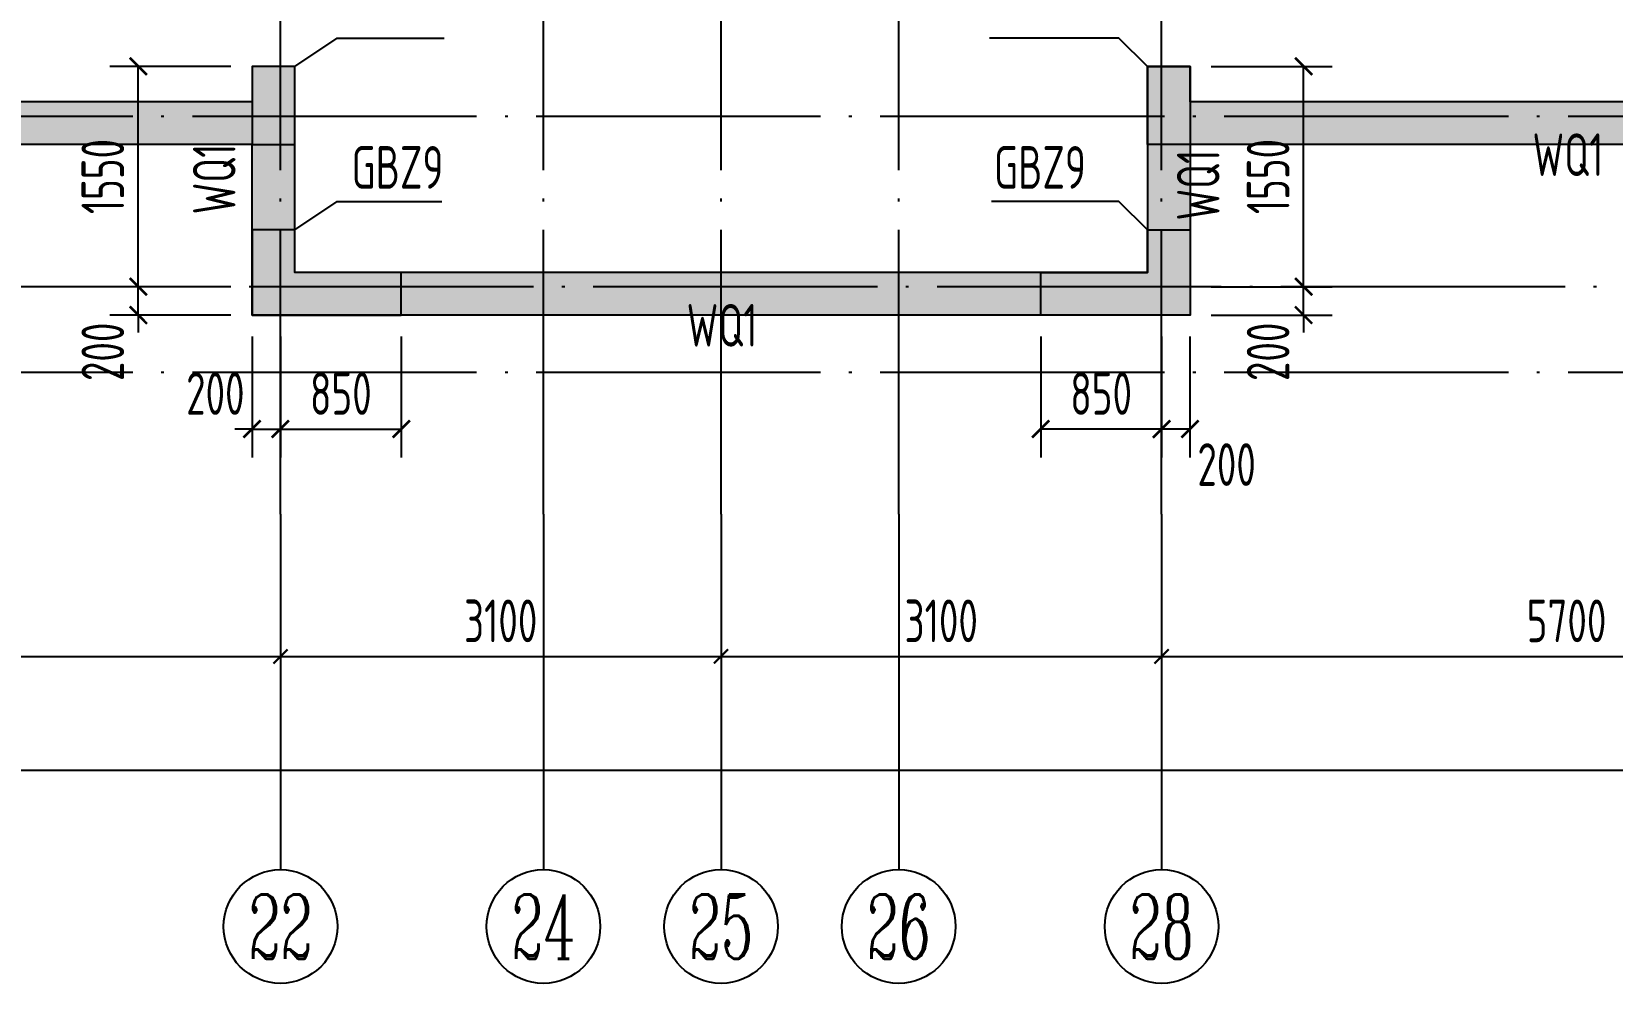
# Model space of a CAD drawing. Extents: x 826826 to 1642106, y -156213 to 399140.
# Drawn here: x 1204072 to 1215195, y 324746 to 331440 of the extents above; entities that cross this region are included whole.
import ezdxf
from ezdxf.enums import TextEntityAlignment as Align

# ---------------------------------------------------------------- set-up
doc = ezdxf.new("R2010")
doc.units = 0
doc.header["$LTSCALE"] = 1000
doc.linetypes.add('DOTE', pattern=[2.42, 2, -0.2, 0.02, -0.2])
doc.layers.get('0').update_dxf_attribs({"linetype": 'CONTINUOUS'})
doc.layers.get('DEFPOINTS').update_dxf_attribs({"linetype": 'CONTINUOUS'})
for name, color, linetype in [('A-AXIS', 1, 'CONTINUOUS'), ('A-DOTE', 10, 'DOTE'), ('AXIS_TEXT', 4, 'CONTINUOUS'), ('S-Q墙填充', 252, 'CONTINUOUS'), ('S-Q墙实线', 6, 'CONTINUOUS'), ('S-Q墙标注', 3, 'CONTINUOUS'), ('S-X详图填充', 252, 'CONTINUOUS'), ('S-X详图实线', 4, 'CONTINUOUS'), ('S-Y一般标注', 3, 'CONTINUOUS'), ('S-Z柱编号', 6, 'CONTINUOUS')]:
    doc.layers.add(name, color=color, linetype=linetype)
doc.styles.add('_TCH_AXIS', font='COMPLEX', dxfattribs={"bigfont": 'GBCBIG'})
doc.styles.add('COMPLEX', font='COMPLEX')
doc.styles.add('TSSD_DIMENSION', font='Tssdeng.shx', dxfattribs={"width": 0.7, "bigfont": 'tssdchn.shx'})
doc.styles.add('TSSD_REIN', font='tssdeng.shx', dxfattribs={"width": 0.7, "height": 300, "bigfont": 'tssdchn.shx'})
doc.styles.add('结构文字', font='zstxt.shx', dxfattribs={"width": 0.7, "bigfont": 'zshz.shx'})
doc.dimstyles.new('STRUCK', dxfattribs={"dimtxt": 400, "dimasz": 121, "dimexe": 200, "dimexo": 150, "dimgap": 115, "dimtad": 1, "dimdec": 0, "dimdsep": 46, "dimtxsty": '结构文字', "dimblk": 'ARCHTICK', "dimcen": 400, "dimclrd": 3, "dimclre": 3, "dimclrt": 7, "dimadec": 0, "dimazin": 0, "dimtfac": 1, "dimtdec": 0, "dimtix": 1, "dimtmove": 2, "dimatfit": 3, "dimldrblk": '_DIMX', "dimfxl": 0, "dimtolj": 1, "dimtzin": 0, "dimarcsym": 0})
doc.dimstyles.new('TSSD_100_100$0', dxfattribs={"dimtxt": 300, "dimasz": 80, "dimexe": 100, "dimexo": 250, "dimgap": 100, "dimtad": 1, "dimdec": 0, "dimzin": 0, "dimdsep": 46, "dimtxsty": 'TSSD_DIMENSION', "dimblk": 'ARCHTICK', "dimcen": 0, "dimdle": 100, "dimclrd": 3, "dimclre": 3, "dimclrt": 7, "dimadec": 0, "dimazin": 0, "dimtfac": 1, "dimtdec": 0, "dimtix": 1, "dimtmove": 2, "dimatfit": 3, "dimldrblk": 'ARCHTICK', "dimfxl": 0, "dimtolj": 1, "dimtzin": 0, "dimarcsym": 0})

# ---------------------------------------------------------------- blocks, each defined once
blk = doc.blocks.new('_ArchTick')
at = {"color": 0, "linetype": 'ByBlock', "const_width": 0.15}
blk.add_lwpolyline([(-0.5, -0.5), (0.5, 0.5)], dxfattribs=at)
blk = doc.blocks.new('*D79')
at = {"layer": 'DEFPOINTS', "color": 0}
for p in [(780421, 333282), (786121, 333282), (786121, 332282)]:
    blk.add_point(p, dxfattribs=at)
at = {"layer": 'S-Y一般标注', "color": 0, "lineweight": -2}
for p, q in [((780421, 333032), (780421, 332182)), ((786121, 333032), (786121, 332182)), ((780321, 332282), (786221, 332282))]:
    blk.add_line(p, q, dxfattribs=at)
at = {"layer": 'S-Y一般标注', "color": 0, "lineweight": -2, "xscale": 100, "yscale": 100, "zscale": 100, "rotation": 180}
blk.add_blockref('_ArchTick', (780421, 332282), dxfattribs=at)
at = {"layer": 'S-Y一般标注', "color": 0, "lineweight": -2, "xscale": 100, "yscale": 100, "zscale": 100}
blk.add_blockref('_ArchTick', (786121, 332282), dxfattribs=at)
at = {"layer": 'S-Y一般标注', "color": 7, "insert": (783271, 332532), "char_height": 300, "attachment_point": 5, "style": 'TSSD_DIMENSION'}
blk.add_mtext('\\A1;5700', dxfattribs=at)
blk = doc.blocks.new('*D80')
at = {"layer": 'DEFPOINTS', "color": 0}
for p in [(777321, 333282), (780421, 333282), (780421, 332282)]:
    blk.add_point(p, dxfattribs=at)
at = {"layer": 'S-Y一般标注', "color": 0, "lineweight": -2}
for p, q in [((777321, 333032), (777321, 332182)), ((780421, 333032), (780421, 332182)), ((777221, 332282), (780521, 332282))]:
    blk.add_line(p, q, dxfattribs=at)
at = {"layer": 'S-Y一般标注', "color": 0, "lineweight": -2, "xscale": 100, "yscale": 100, "zscale": 100, "rotation": 180}
blk.add_blockref('_ArchTick', (777321, 332282), dxfattribs=at)
at = {"layer": 'S-Y一般标注', "color": 0, "lineweight": -2, "xscale": 100, "yscale": 100, "zscale": 100}
blk.add_blockref('_ArchTick', (780421, 332282), dxfattribs=at)
at = {"layer": 'S-Y一般标注', "color": 7, "insert": (778871, 332532), "char_height": 300, "attachment_point": 5, "style": 'TSSD_DIMENSION'}
blk.add_mtext('\\A1;3100', dxfattribs=at)
blk = doc.blocks.new('*D81')
at = {"layer": 'DEFPOINTS', "color": 0}
for p in [(774221, 333282), (777321, 333282), (777321, 332282)]:
    blk.add_point(p, dxfattribs=at)
at = {"layer": 'S-Y一般标注', "color": 0, "lineweight": -2}
for p, q in [((774221, 333032), (774221, 332182)), ((777321, 333032), (777321, 332182)), ((774121, 332282), (777421, 332282))]:
    blk.add_line(p, q, dxfattribs=at)
at = {"layer": 'S-Y一般标注', "color": 0, "lineweight": -2, "xscale": 100, "yscale": 100, "zscale": 100, "rotation": 180}
blk.add_blockref('_ArchTick', (774221, 332282), dxfattribs=at)
at = {"layer": 'S-Y一般标注', "color": 0, "lineweight": -2, "xscale": 100, "yscale": 100, "zscale": 100}
blk.add_blockref('_ArchTick', (777321, 332282), dxfattribs=at)
at = {"layer": 'S-Y一般标注', "color": 7, "insert": (775771, 332532), "char_height": 300, "attachment_point": 5, "style": 'TSSD_DIMENSION'}
blk.add_mtext('\\A1;3100', dxfattribs=at)
blk = doc.blocks.new('*D82')
at = {"layer": 'DEFPOINTS', "color": 0}
for p in [(768521, 333282), (774221, 333282), (774221, 332282)]:
    blk.add_point(p, dxfattribs=at)
at = {"layer": 'S-Y一般标注', "color": 0, "lineweight": -2}
for p, q in [((768521, 333032), (768521, 332182)), ((774221, 333032), (774221, 332182)), ((768421, 332282), (774321, 332282))]:
    blk.add_line(p, q, dxfattribs=at)
at = {"layer": 'S-Y一般标注', "color": 0, "lineweight": -2, "xscale": 100, "yscale": 100, "zscale": 100, "rotation": 180}
blk.add_blockref('_ArchTick', (768521, 332282), dxfattribs=at)
at = {"layer": 'S-Y一般标注', "color": 0, "lineweight": -2, "xscale": 100, "yscale": 100, "zscale": 100}
blk.add_blockref('_ArchTick', (774221, 332282), dxfattribs=at)
at = {"layer": 'S-Y一般标注', "color": 7, "insert": (771371, 332532), "char_height": 300, "attachment_point": 5, "style": 'TSSD_DIMENSION'}
blk.add_mtext('\\A1;5700', dxfattribs=at)
blk = doc.blocks.new('*D66')
at = {"layer": 'DEFPOINTS', "color": 0}
for p in [(740721, 333282), (789521, 333282), (789521, 331482)]:
    blk.add_point(p, dxfattribs=at)
at = {"layer": 'S-Y一般标注', "color": 0, "lineweight": -2}
for p, q in [((740721, 333032), (740721, 331382)), ((789521, 333032), (789521, 331382)), ((740621, 331482), (789621, 331482))]:
    blk.add_line(p, q, dxfattribs=at)
at = {"layer": 'S-Y一般标注', "color": 0, "lineweight": -2, "xscale": 100, "yscale": 100, "zscale": 100, "rotation": 180}
blk.add_blockref('_ArchTick', (740721, 331482), dxfattribs=at)
at = {"layer": 'S-Y一般标注', "color": 0, "lineweight": -2, "xscale": 100, "yscale": 100, "zscale": 100}
blk.add_blockref('_ArchTick', (789521, 331482), dxfattribs=at)
at = {"layer": 'S-Y一般标注', "color": 7, "insert": (765121, 331732), "char_height": 300, "attachment_point": 5, "style": 'TSSD_DIMENSION'}
blk.add_mtext('\\A1;48800', dxfattribs=at)
blk = doc.blocks.new('_AXISO')
blk.add_circle((0, 0), 0.5)
at = {"layer": 'AXIS_TEXT', "style": 'COMPLEX', "width": 1.041667}
blk.add_attdef('A', text='', height=0.56, dxfattribs=at).set_placement((-0.25, -0.28), (0.25, -0.28), align=Align.FIT)
blk = doc.blocks.new('*D204')
at = {"layer": 'DEFPOINTS', "color": 0}
for p in [(1212223, 329646), (1213023, 329646), (1212223, 329446)]:
    blk.add_point(p, dxfattribs=at)
at = {"layer": 'S-Q墙标注', "color": 3, "lineweight": -2}
for p, q in [((1213023, 329646), (1213023, 329767)), ((1212373, 329646), (1213223, 329646)), ((1213023, 329446), (1213023, 329646)), ((1212373, 329446), (1213223, 329446)), ((1213023, 329446), (1213023, 329325))]:
    blk.add_line(p, q, dxfattribs=at)
at = {"layer": 'S-Q墙标注', "color": 3, "lineweight": -2, "xscale": 121, "yscale": 121, "zscale": 121}
for p, rotation in [((1213023, 329646), 270), ((1213023, 329446), 90)]:
    blk.add_blockref('_ArchTick', p, dxfattribs=dict(at, rotation=rotation))
at = {"layer": 'S-Q墙标注', "color": 7, "insert": (1212773, 329188), "char_height": 300, "attachment_point": 5, "rotation": 90, "style": 'TSSD_REIN'}
blk.add_mtext('\\A1;200', dxfattribs=at)
blk = doc.blocks.new('_DIMX')
blk.add_line((-150, 0), (150, 0))
at = {"const_width": 50}
blk.add_lwpolyline([(-70, -70), (70, 70)], dxfattribs=at)
blk = doc.blocks.new('*D205')
at = {"layer": 'DEFPOINTS', "color": 0}
for p in [(1212223, 331196), (1213023, 331196), (1212223, 329646)]:
    blk.add_point(p, dxfattribs=at)
at = {"layer": 'S-Q墙标注', "color": 3, "lineweight": -2}
for p, q in [((1212373, 331196), (1213223, 331196)), ((1213023, 329646), (1213023, 331196)), ((1212373, 329646), (1213223, 329646))]:
    blk.add_line(p, q, dxfattribs=at)
at = {"layer": 'S-Q墙标注', "color": 3, "lineweight": -2, "xscale": 121, "yscale": 121, "zscale": 121}
for p, rotation in [((1213023, 331196), 90), ((1213023, 329646), 270)]:
    blk.add_blockref('_ArchTick', p, dxfattribs=dict(at, rotation=rotation))
at = {"layer": 'S-Q墙标注', "color": 7, "insert": (1212773, 330421), "char_height": 300, "attachment_point": 5, "rotation": 90, "style": 'TSSD_REIN'}
blk.add_mtext('\\A1;1550', dxfattribs=at)
blk = doc.blocks.new('*D206')
at = {"layer": 'DEFPOINTS', "color": 0}
for p in [(1212023, 329445), (1212223, 329445), (1212023, 328645)]:
    blk.add_point(p, dxfattribs=at)
at = {"layer": 'S-Q墙标注', "color": 3, "lineweight": -2}
for p, q in [((1212023, 329295), (1212023, 328445)), ((1212223, 329295), (1212223, 328445)), ((1212223, 328645), (1212023, 328645))]:
    blk.add_line(p, q, dxfattribs=at)
at = {"layer": 'S-Q墙标注', "color": 3, "lineweight": -2, "xscale": 121, "yscale": 121, "zscale": 121, "rotation": 180}
blk.add_blockref('_ArchTick', (1212023, 328645), dxfattribs=at)
at = {"layer": 'S-Q墙标注', "color": 3, "lineweight": -2, "xscale": 121, "yscale": 121, "zscale": 121}
blk.add_blockref('_ArchTick', (1212223, 328645), dxfattribs=at)
at = {"layer": 'S-Q墙标注', "color": 7, "insert": (1212481, 328395), "char_height": 300, "attachment_point": 5, "style": 'TSSD_REIN'}
blk.add_mtext('\\A1;200', dxfattribs=at)
blk = doc.blocks.new('*D207')
at = {"layer": 'DEFPOINTS', "color": 0}
for p in [(1211173, 329445), (1212023, 329445), (1211173, 328645)]:
    blk.add_point(p, dxfattribs=at)
at = {"layer": 'S-Q墙标注', "color": 3, "lineweight": -2}
for p, q in [((1211173, 329295), (1211173, 328445)), ((1212023, 329295), (1212023, 328445)), ((1212023, 328645), (1211173, 328645))]:
    blk.add_line(p, q, dxfattribs=at)
at = {"layer": 'S-Q墙标注', "color": 3, "lineweight": -2, "xscale": 121, "yscale": 121, "zscale": 121, "rotation": 180}
blk.add_blockref('_ArchTick', (1211173, 328645), dxfattribs=at)
at = {"layer": 'S-Q墙标注', "color": 3, "lineweight": -2, "xscale": 121, "yscale": 121, "zscale": 121}
blk.add_blockref('_ArchTick', (1212023, 328645), dxfattribs=at)
at = {"layer": 'S-Q墙标注', "color": 7, "insert": (1211598, 328895), "char_height": 300, "attachment_point": 5, "style": 'TSSD_REIN'}
blk.add_mtext('\\A1;850', dxfattribs=at)
blk = doc.blocks.new('*D208')
at = {"layer": 'DEFPOINTS', "color": 0}
for p in [(1204823, 329646), (1205623, 329646), (1205623, 329446)]:
    blk.add_point(p, dxfattribs=at)
at = {"layer": 'S-Q墙标注', "color": 3, "lineweight": -2}
for p, q in [((1204823, 329646), (1204823, 329767)), ((1205473, 329646), (1204623, 329646)), ((1204823, 329446), (1204823, 329646)), ((1205473, 329446), (1204623, 329446)), ((1204823, 329446), (1204823, 329325))]:
    blk.add_line(p, q, dxfattribs=at)
at = {"layer": 'S-Q墙标注', "color": 3, "lineweight": -2, "xscale": 121, "yscale": 121, "zscale": 121}
for p, rotation in [((1204823, 329646), 270), ((1204823, 329446), 90)]:
    blk.add_blockref('_ArchTick', p, dxfattribs=dict(at, rotation=rotation))
at = {"layer": 'S-Q墙标注', "color": 7, "insert": (1204573, 329188), "char_height": 300, "attachment_point": 5, "rotation": 90, "style": 'TSSD_REIN'}
blk.add_mtext('\\A1;200', dxfattribs=at)
blk = doc.blocks.new('*D209')
at = {"layer": 'DEFPOINTS', "color": 0}
for p in [(1204823, 331196), (1205623, 331196), (1205623, 329646)]:
    blk.add_point(p, dxfattribs=at)
at = {"layer": 'S-Q墙标注', "color": 3, "lineweight": -2}
for p, q in [((1205473, 331196), (1204623, 331196)), ((1204823, 329646), (1204823, 331196)), ((1205473, 329646), (1204623, 329646))]:
    blk.add_line(p, q, dxfattribs=at)
at = {"layer": 'S-Q墙标注', "color": 3, "lineweight": -2, "xscale": 121, "yscale": 121, "zscale": 121}
for p, rotation in [((1204823, 331196), 90), ((1204823, 329646), 270)]:
    blk.add_blockref('_ArchTick', p, dxfattribs=dict(at, rotation=rotation))
at = {"layer": 'S-Q墙标注', "color": 7, "insert": (1204573, 330421), "char_height": 300, "attachment_point": 5, "rotation": 90, "style": 'TSSD_REIN'}
blk.add_mtext('\\A1;1550', dxfattribs=at)
blk = doc.blocks.new('*D210')
at = {"layer": 'DEFPOINTS', "color": 0}
for p in [(1205623, 329446), (1205823, 329446), (1205823, 328645)]:
    blk.add_point(p, dxfattribs=at)
at = {"layer": 'S-Q墙标注', "color": 3, "lineweight": -2}
for p, q in [((1205623, 329296), (1205623, 328445)), ((1205823, 329296), (1205823, 328445)), ((1205623, 328645), (1205502, 328645)), ((1205623, 328645), (1205823, 328645)), ((1205823, 328645), (1205944, 328645))]:
    blk.add_line(p, q, dxfattribs=at)
at = {"layer": 'S-Q墙标注', "color": 3, "lineweight": -2, "xscale": 121, "yscale": 121, "zscale": 121}
blk.add_blockref('_ArchTick', (1205623, 328645), dxfattribs=at)
at = {"layer": 'S-Q墙标注', "color": 3, "lineweight": -2, "xscale": 121, "yscale": 121, "zscale": 121, "rotation": 180}
blk.add_blockref('_ArchTick', (1205823, 328645), dxfattribs=at)
at = {"layer": 'S-Q墙标注', "color": 7, "insert": (1205365, 328895), "char_height": 300, "attachment_point": 5, "style": 'TSSD_REIN'}
blk.add_mtext('\\A1;200', dxfattribs=at)
blk = doc.blocks.new('*D211')
at = {"layer": 'DEFPOINTS', "color": 0}
for p in [(1205823, 329446), (1206673, 329445), (1206673, 328645)]:
    blk.add_point(p, dxfattribs=at)
at = {"layer": 'S-Q墙标注', "color": 3, "lineweight": -2}
for p, q in [((1205823, 329296), (1205823, 328445)), ((1206673, 329295), (1206673, 328445)), ((1205823, 328645), (1206673, 328645))]:
    blk.add_line(p, q, dxfattribs=at)
at = {"layer": 'S-Q墙标注', "color": 3, "lineweight": -2, "xscale": 121, "yscale": 121, "zscale": 121, "rotation": 180}
blk.add_blockref('_ArchTick', (1205823, 328645), dxfattribs=at)
at = {"layer": 'S-Q墙标注', "color": 3, "lineweight": -2, "xscale": 121, "yscale": 121, "zscale": 121}
blk.add_blockref('_ArchTick', (1206673, 328645), dxfattribs=at)
at = {"layer": 'S-Q墙标注', "color": 7, "insert": (1206248, 328895), "char_height": 300, "attachment_point": 5, "style": 'TSSD_REIN'}
blk.add_mtext('\\A1;850', dxfattribs=at)
blk = doc.blocks.new('20210801.08473688')
at = {"layer": 'A-AXIS'}
for p, q in [((37800, 3300), (37800, 800)), ((39650, 3300), (39650, 800)), ((40900, 3300), (40900, 800)), ((42150, 3300), (42150, 800)), ((44000, 3300), (44000, 800))]:
    blk.add_line(p, q, dxfattribs=at)
at = {"layer": 'A-DOTE'}
for p, q in [((37800, 3300), (37800, 19800)), ((44000, 3300), (44000, 19800)), ((39650, 3300), (39650, 10200)), ((42150, 3300), (42150, 10200)), ((40900, 3300), (40900, 8100)), ((3300, 6100), (54100, 6100)), ((54100, 4900), (3300, 4900)), ((3300, 4300), (54100, 4300))]:
    blk.add_line(p, q, dxfattribs=at)
at = {"layer": 'A-AXIS'}
ref = blk.add_blockref('_AXISO', (37800, 400), dxfattribs=dict(at, xscale=800, yscale=800, zscale=800))
ref.add_attrib('A', '22', dxfattribs={"layer": 'AXIS_TEXT', "height": 452.55, "style": '_TCH_AXIS', "width": 0.617647}).set_placement((37573.7, 173.7), (38026.3, 173.7), align=Align.FIT)
ref = blk.add_blockref('_AXISO', (39650, 400), dxfattribs=dict(at, xscale=800, yscale=800, zscale=800))
ref.add_attrib('A', '24', dxfattribs={"layer": 'AXIS_TEXT', "height": 452.55, "style": '_TCH_AXIS', "width": 0.583333}).set_placement((39423.7, 173.7), (39876.3, 173.7), align=Align.FIT)
ref = blk.add_blockref('_AXISO', (40900, 400), dxfattribs=dict(at, xscale=800, yscale=800, zscale=800))
ref.add_attrib('A', '25', dxfattribs={"layer": 'AXIS_TEXT', "height": 452.55, "style": '_TCH_AXIS', "width": 0.617647}).set_placement((40673.7, 173.7), (41126.3, 173.7), align=Align.FIT)
ref = blk.add_blockref('_AXISO', (42150, 400), dxfattribs=dict(at, xscale=800, yscale=800, zscale=800))
ref.add_attrib('A', '26', dxfattribs={"layer": 'AXIS_TEXT', "height": 452.55, "style": '_TCH_AXIS', "width": 0.617647}).set_placement((41923.7, 173.7), (42376.3, 173.7), align=Align.FIT)
ref = blk.add_blockref('_AXISO', (44000, 400), dxfattribs=dict(at, xscale=800, yscale=800, zscale=800))
ref.add_attrib('A', '28', dxfattribs={"layer": 'AXIS_TEXT', "height": 452.55, "style": '_TCH_AXIS', "width": 0.617647}).set_placement((43773.7, 173.7), (44226.3, 173.7), align=Align.FIT)
at = {"layer": 'S-Y一般标注'}
for p1, p2, distance, picture, middle in [((4300, 3300), (53100, 3300), -1800, '*D66', (28700, 1750)), ((32100, 3300), (37800, 3300), -1000, '*D82', (34950, 2550)), ((37800, 3300), (40900, 3300), -1000, '*D81', (39350, 2550)), ((40900, 3300), (44000, 3300), -1000, '*D80', (42450, 2550)), ((44000, 3300), (49700, 3300), -1000, '*D79', (46850, 2550))]:
    dim = blk.add_aligned_dim(p1=p1, p2=p2, distance=distance, dimstyle='TSSD_100_100$0', override={"dimasz": 100, "dimclrd": 0, "dimclre": 0}, dxfattribs=at)
    dim.commit()
    dim.dimension.update_dxf_attribs({"geometry": picture, "text_midpoint": middle, "insert": (-736421.3, -329982)})

msp = doc.modelspace()

# ---------------------------------------------------------------- hatches: boundary and pattern name
at = {"layer": 'S-Q墙填充'}
h = msp.add_hatch(dxfattribs=at)
h.set_pattern_fill('ARMORED', color=252, scale=50, style=0)
h.set_pattern_definition([(50, (-11199.1, -428327.93), (358.63009, -31.37607), [37.5, -412.5]), (355, (-11199.1, -428327.93), (-69.37567, 376.09607), [30, -330]), (100.4514, (-11169.2, -428330.54), (289.25469, 344.71977), [31.870095, -350.57106]), (46.1842, (-11199.1, -428227.93), (533.62052, -82.75951), [56.25, -618.75]), (96.6356, (-11154.6, -428234.8), (467.33135, 487.05894), [47.80514, -525.8565]), (351.1842, (-11199.1, -428227.93), (467.33097, 487.0593), [45, -495]), (21, (-11149.1, -428252.93), (298.453526, -201.309445), [37.5, -412.5]), (326, (-11149.1, -428252.93), (121.65767, 362.57502), [30, -330]), (71.4514, (-11124.22, -428269.7), (420.111314, 161.26525), [31.870095, -350.57106]), (37.5, (-11199.09, -428327.93), (6.079928, 166.446927), [0, -326, 0, -335, 0, -331.25]), (7.5, (-11199.09, -428327.93), (131.534769, 197.205856), [0, -191, 0, -318.5, 0, -126.25]), (327.5, (-11310.59, -428327.93), (266.911218, -11.277436), [0, -125, 0, -390, 0, -517.5]), (317.5, (-11360.6, -428327.93), (291.593085, 50.05249), [0, -162.5, 0, -259, 0, -367.5]), (45, (-11199.1, -428327.93), (-176.776695, 176.776695), [])])
h.paths.add_polyline_path([(1221323.38, 338145.54), (1211823.38, 338145.54), (1211823.38, 337045.53), (1210523.49, 337045.53), (1210523.49, 338995.54), (1211222.03, 338995.54), (1211222.03, 339195.54), (1210523.49, 339195.54), (1210523.49, 339395.54), (1207322.03, 339395.54), (1207322.03, 339195.54), (1206622.03, 339195.54), (1206622.03, 338995.54), (1207322.03, 338995.54), (1207322.03, 337045.53), (1206023.37, 337045.53), (1206023.37, 338145.54), (1187423.38, 338145.54), (1187423.38, 337045.53), (1186123.38, 337045.53), (1186123.38, 338995.54), (1186823.38, 338995.54), (1186823.38, 339195.54), (1186123.38, 339195.54), (1186123.38, 339395.54), (1182921.92, 339395.54), (1182921.92, 339195.54), (1182223.38, 339195.54), (1182223.38, 338995.54), (1182921.92, 338995.54), (1182921.92, 337045.53), (1181623.38, 337045.53), (1181623.38, 338145.54), (1172123.38, 338145.54), (1172123.38, 330645.54), (1175823.38, 330645.54), (1181223.38, 330645.54), (1181223.38, 329445.54), (1187823.38, 329445.54), (1187823.38, 330645.54), (1200223.38, 330645.54), (1205623.38, 330645.54), (1205623.38, 329445.54), (1212223.38, 329445.54), (1212223.38, 330645.54), (1221323.38, 330645.54)])
h.paths.add_polyline_path([(1172423.38, 335145.54), (1173123.38, 335145.54), (1173123.38, 335345.54), (1172423.38, 335345.54), (1172423.38, 337845.54), (1174023.38, 337845.54), (1174023.38, 337195.54), (1174223.38, 337195.54), (1174223.38, 337845.54), (1177023.38, 337845.54), (1177023.38, 335145.54), (1177223.38, 335145.54), (1177223.38, 337845.54), (1181323.38, 337845.54), (1181323.38, 336395.54), (1181623.38, 336395.54), (1181623.38, 336745.53), (1183221.92, 336745.53), (1183221.92, 339095.54), (1185823.38, 339095.54), (1185823.38, 336745.53), (1187423.38, 336745.53), (1187423.38, 336395.54), (1187723.38, 336395.54), (1187723.38, 337845.54), (1191823.38, 337845.54), (1191823.38, 335145.54), (1192023.38, 335145.54), (1192023.38, 337845.54), (1194823.33, 337845.54), (1194821.98, 335145.54), (1195021.98, 335145.54), (1195023.33, 337845.54), (1198423.38, 337845.54), (1198423.38, 335145.54), (1198623.38, 335145.54), (1198623.38, 337845.54), (1201423.38, 337845.54), (1201423.38, 335145.54), (1201623.38, 335145.54), (1201623.38, 337845.54), (1205723.37, 337845.54), (1205723.37, 336495.54), (1206023.37, 336495.54), (1206023.37, 336745.54), (1207622.03, 336745.54), (1207622.03, 339095.54), (1210223.49, 339095.54), (1210223.49, 336745.53), (1211823.38, 336745.53), (1211823.38, 336395.54), (1212123.38, 336395.54), (1212123.38, 337845.54), (1216223.38, 337845.53), (1216223.38, 335145.54), (1216423.38, 335145.54), (1216423.38, 337845.53), (1219223.38, 337845.53), (1219223.38, 337195.61), (1219423.38, 337195.61), (1219423.38, 337845.53), (1221023.38, 337845.53), (1221023.38, 335345.54), (1220323.38, 335345.54), (1220323.38, 335145.54), (1221023.38, 335145.54), (1221023.38, 330945.54), (1217823.38, 330945.54), (1217823.38, 332395.54), (1217623.38, 332395.54), (1217623.38, 330945.54), (1212223.38, 330945.54), (1212223.38, 331195.54), (1211923.38, 331195.54), (1211923.38, 329745.54), (1205923.38, 329745.54), (1205923.38, 331195.54), (1205623.38, 331195.54), (1205623.38, 330945.54), (1200223.38, 330945.54), (1200223.38, 332395.54), (1200023.38, 332395.54), (1200023.38, 330945.54), (1193423.38, 330945.54), (1193423.38, 332395.54), (1193223.38, 332395.54), (1193223.38, 330945.54), (1187823.38, 330945.54), (1187823.38, 331195.54), (1187523.38, 331195.54), (1187523.38, 329745.54), (1181523.38, 329745.54), (1181523.38, 331195.54), (1181223.38, 331195.54), (1181223.38, 330945.54), (1175823.38, 330945.54), (1175823.38, 332395.54), (1175623.38, 332395.54), (1175623.38, 330945.54), (1172423.38, 330945.54)], flags=16)
h.paths.add_polyline_path([(1182723.31, 334845.51), (1182723.31, 335045.53), (1183373.37, 335045.53), (1183373.37, 335045.51), (1183373.37, 332945.54), (1183573.37, 332945.54), (1183573.37, 332745.51), (1183173.37, 332745.51), (1183173.37, 334845.51)], flags=0)
h.paths.add_polyline_path([(1185473.37, 332945.54), (1185673.37, 332945.54), (1185673.37, 335045.53), (1186323.39, 335045.53), (1186323.39, 334845.51), (1185873.37, 334845.51), (1185873.37, 332745.51), (1185473.37, 332745.51)], flags=0)
h.paths.add_polyline_path([(1207123.33, 334845.51), (1207123.33, 335045.53), (1207773.39, 335045.53), (1207773.39, 332945.54), (1207973.39, 332945.54), (1207973.39, 332945.51), (1207973.39, 332745.51), (1207573.39, 332745.51), (1207573.39, 332745.54), (1207573.39, 334845.51)], flags=0)
h.paths.add_polyline_path([(1209873.38, 332945.54), (1210073.38, 332945.54), (1210073.38, 335045.53), (1210723.37, 335045.53), (1210723.37, 334845.51), (1210273.39, 334845.51), (1210273.39, 332745.51), (1209873.38, 332745.51)], flags=0)
at = {"layer": 'S-X详图填充'}
h = msp.add_hatch(color=256, dxfattribs=at)
h.dxf.hatch_style = 1
h.paths.add_polyline_path([(1205623.36, 330645.21), (1205923.35, 330645.21), (1205923.35, 331195.36), (1205623.36, 331195.36)])
h = msp.add_hatch(color=256, dxfattribs=at)
h.dxf.hatch_style = 1
h.paths.add_polyline_path([(1212223.39, 330645.21), (1211923.4, 330645.21), (1211923.4, 331195.36), (1212223.39, 331195.36)])
h = msp.add_hatch(color=256, dxfattribs=at)
h.dxf.hatch_style = 1
h.paths.add_polyline_path([(1205923.38, 330045.55), (1205623.36, 330045.56), (1205623.36, 329445.54), (1206673.38, 329445.54), (1206673.38, 329745.55), (1205923.38, 329745.55)])
h = msp.add_hatch(color=256, dxfattribs=at)
h.dxf.hatch_style = 1
h.paths.add_polyline_path([(1211923.4, 330045.55), (1212223.39, 330045.56), (1212223.39, 329445.54), (1211173.37, 329445.54), (1211173.37, 329745.55), (1211923.4, 329745.55)])

# ---------------------------------------------------------------- linework, layer by layer
at = {"layer": 'S-Q墙实线'}
for points in [[(1187423.38, 338145.54), (1206023.37, 338145.54), (1206023.37, 337045.53), (1207322.03, 337045.53), (1207322.03, 338995.54), (1206622.03, 338995.54), (1206622.03, 339195.54), (1207322.03, 339195.54), (1207322.03, 339395.54), (1210523.49, 339395.54), (1210523.49, 339195.54), (1211222.03, 339195.54), (1211222.03, 338995.54), (1210523.49, 338995.54), (1210523.49, 337045.53), (1211823.38, 337045.53), (1211823.38, 338145.54), (1221323.38, 338145.54), (1221323.38, 330645.54), (1212223.38, 330645.54), (1212223.38, 329445.54), (1205623.38, 329445.54), (1205623.38, 330645.54), (1200223.38, 330645.54)], [(1217623.38, 330945.54), (1212223.38, 330945.54), (1212223.38, 331195.54), (1211923.38, 331195.54), (1211923.38, 329745.54), (1205923.38, 329745.54), (1205923.38, 331195.54), (1205623.38, 331195.54), (1205623.38, 330945.54), (1200223.38, 330945.54)]]:
    msp.add_lwpolyline(points, dxfattribs=at)
at = {"layer": 'S-X详图实线'}
for points in [[(1205623.36, 330645.21), (1205923.35, 330645.21), (1205923.35, 331195.36), (1205623.36, 331195.36), (1205623.36, 330645.21)], [(1212223.39, 330645.21), (1211923.4, 330645.21), (1211923.4, 331195.36), (1212223.39, 331195.36), (1212223.39, 330645.21)], [(1205923.35, 330045.55), (1205623.36, 330045.56), (1205623.36, 329445.54), (1206673.38, 329445.54), (1206673.38, 329745.55), (1205923.35, 329745.55), (1205923.35, 330045.55)], [(1211923.4, 330045.55), (1212223.39, 330045.56), (1212223.39, 329445.54), (1211173.37, 329445.54), (1211173.37, 329745.55), (1211923.4, 329745.55), (1211923.4, 330045.55)]]:
    msp.add_lwpolyline(points, close=True, dxfattribs=at)
at = {"layer": 'S-Z柱编号', "color": 7}
for points in [[(1205923.35, 331195.36), (1206223.35, 331395.36), (1206974.48, 331395.36)], [(1211923.4, 331195.36), (1211723.4, 331395.36), (1210811.61, 331395.36)], [(1205923.35, 330045.36), (1206223.35, 330245.36), (1206959.08, 330245.36)], [(1211923.4, 330045.36), (1211723.4, 330245.36), (1210827.01, 330245.36)]]:
    msp.add_lwpolyline(points, dxfattribs=at)

# ---------------------------------------------------------------- block references
at = {"layer": 'S-Y一般标注'}
msp.add_blockref('20210801.08473688', (1168023.38, 324745.54), dxfattribs=at)

# ---------------------------------------------------------------- texts
at = {"layer": 'S-Q墙标注', "style": 'TSSD_REIN', "width": 0.7}
for rotation, p in [(359.999998, (1214882.46, 330334.72)), (89.999998, (1205596.98, 330403.85)), (89.999998, (1212520.97, 330360.58)), (359.999998, (1208930.31, 329134.72))]:
    msp.add_text('WQ1', height=300, rotation=rotation, dxfattribs=at).set_placement(p, align=Align.BOTTOM_CENTER)
at = {"layer": 'S-Z柱编号', "color": 7, "style": 'TSSD_REIN', "width": 0.7}
for p in [(1206323.35, 330245.36), (1210844.07, 330245.36)]:
    msp.add_text('GBZ9', height=300, dxfattribs=at).set_placement(p, align=Align.BOTTOM_LEFT)

# ---------------------------------------------------------------- dimensions: what is measured, and where the dimension line sits
at = {"layer": 'S-Q墙标注'}
for base, p1, p2, angle, picture, middle in [((1204823.36, 331195.53), (1205623.36, 329645.54), (1205623.36, 331195.53), 90, '*D209', (1204573.36, 330420.53)), ((1213023.39, 331195.53), (1212223.39, 329645.54), (1212223.39, 331195.53), 90, '*D205', (1212773.39, 330420.53)), ((1211173.37, 328645.32), (1212023.36, 329445.32), (1211173.37, 329445.34), 180, '*D207', (1211598.36, 328895.32))]:
    dim = msp.add_linear_dim(base=base, p1=p1, p2=p2, angle=angle, dimstyle='STRUCK', override={"dimtxt": 300, "dimgap": 100, "dimtxsty": 'TSSD_REIN'}, dxfattribs=at)
    dim.commit()
    dim.dimension.update_dxf_attribs({"geometry": picture, "text_midpoint": middle})
for base, p1, p2, angle, picture, middle in [((1204823.36, 329645.54), (1205623.36, 329445.75), (1205623.36, 329645.54), 90, '*D208', (1204573.36, 329187.67)), ((1213023.39, 329645.54), (1212223.39, 329445.75), (1212223.39, 329645.54), 90, '*D204', (1212773.39, 329187.67)), ((1212023.36, 328645.32), (1212223.39, 329445.32), (1212023.36, 329445.32), 180, '*D206', (1212481.47, 328395.32))]:
    dim = msp.add_linear_dim(base=base, p1=p1, p2=p2, angle=angle, dimstyle='STRUCK', override={"dimtxt": 300, "dimgap": 100, "dimtxsty": 'TSSD_REIN'}, dxfattribs=at)
    dim.commit()
    dim.dimension.update_dxf_attribs({"geometry": picture, "text_midpoint": middle, "dimtype": 160})
dim = msp.add_linear_dim(base=(1205823.38, 328645.32), p1=(1205623.38, 329445.54), p2=(1205823.38, 329445.54), dimstyle='STRUCK', override={"dimtxt": 300, "dimgap": 100, "dimtxsty": 'TSSD_REIN'}, dxfattribs=at)
dim.commit()
dim.dimension.update_dxf_attribs({"geometry": '*D210', "text_midpoint": (1205365.3, 328895.32), "dimtype": 160})
dim = msp.add_linear_dim(base=(1206673.38, 328645.32), p1=(1205823.38, 329445.54), p2=(1206673.38, 329445.34), dimstyle='STRUCK', override={"dimtxt": 300, "dimgap": 100, "dimtxsty": 'TSSD_REIN'}, dxfattribs=at)
dim.commit()
dim.dimension.update_dxf_attribs({"geometry": '*D211', "text_midpoint": (1206248.38, 328895.32)})

doc.saveas('drawing.dxf')
